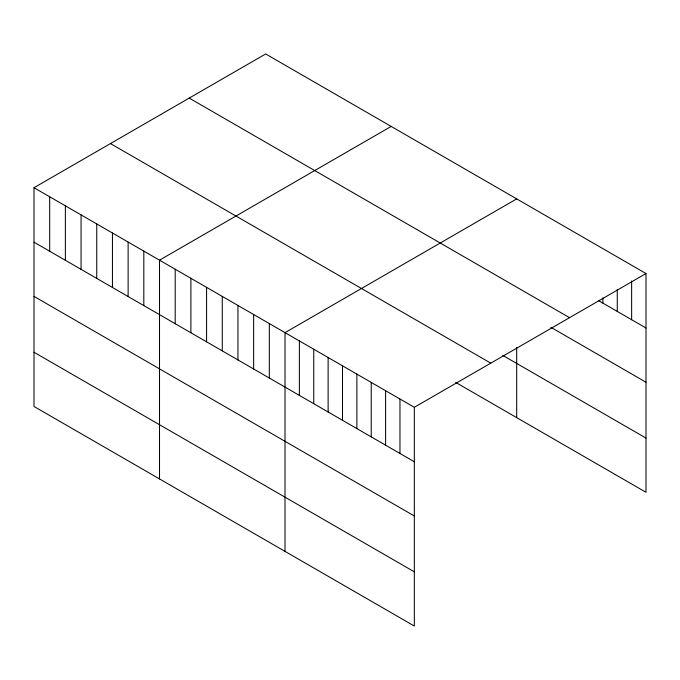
<?xml version="1.0" encoding="UTF-8"?>
<svg xmlns="http://www.w3.org/2000/svg" width="680" height="680" viewBox="0 0 680 680"><rect width="100%" height="100%" fill="white"/><g stroke="black" fill="none" stroke-linecap="round" stroke-linejoin="round"><path stroke-width="1.02" d="M34 187.714L414.332 407.295L414.332 626.042L34 406.462L34 187.714L265.668 53.958L646 273.538L646 492.286L455.677 382.406M391.178 126.42L159.511 260.176L159.511 478.924M516.689 198.883L285.022 332.639L285.022 551.387M414.332 407.295L646 273.538M598.409 300.534L646 328.015M189.219 98.099L569.551 317.679M550.808 327.267L646 382.228M502.741 355.368L646 438.081M110.449 143.573L490.781 363.154M34 242.182L414.332 461.762M34 296.395L414.332 515.976M34 352.249L414.332 571.829M631.635 280.959L631.635 319.719M617.262 289.425L617.262 311.423M602.896 297.891L602.896 303.127M516.689 347.463L516.689 417.63M399.967 398.999L399.967 453.475M385.594 390.702L385.594 445.179M371.229 382.406L371.229 436.883M356.864 374.111L356.864 428.587M342.49 365.815L342.49 420.291M328.125 357.519L328.125 411.995M313.76 349.223L313.76 403.699M299.387 340.935L299.387 395.403M269.331 323.578L269.331 378.054M253.64 314.517L253.64 368.993M237.957 305.464L237.957 359.933M222.267 296.403L222.267 350.88M206.576 287.343L206.576 341.819M190.885 278.29L190.885 332.758M175.202 269.229L175.202 323.705M143.82 251.115L143.82 305.592M128.129 242.054L128.129 296.531M112.446 233.002L112.446 287.47M96.755 223.941L96.755 278.418M81.064 214.88L81.064 269.356M65.373 205.827L65.373 260.296M49.691 196.767L49.691 251.243"/></g></svg>
